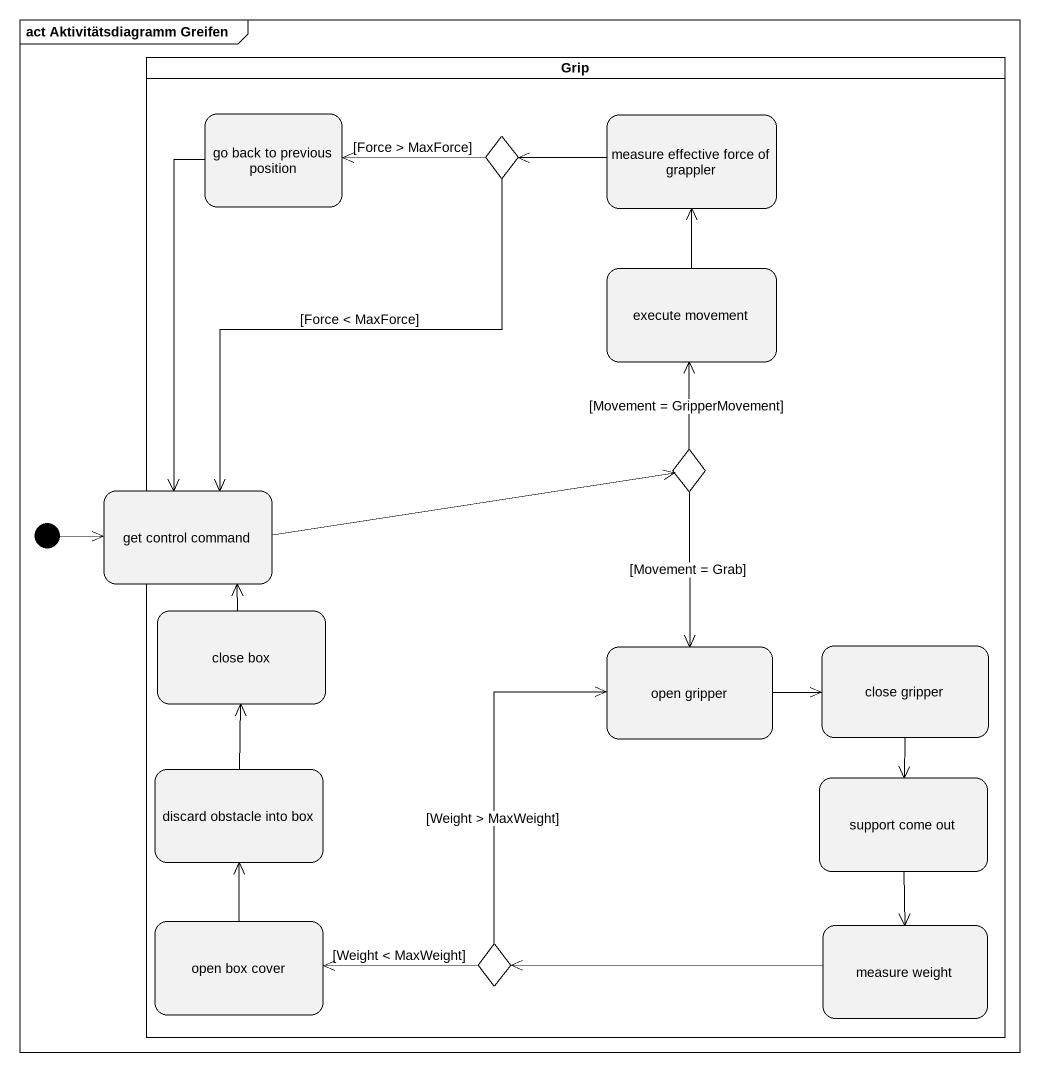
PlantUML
@startuml
mainframe act Aktivitätsdiagramm Greifen
hide empty description
state Grip <<partition>> {
  state "go back to previous position" as go_back_to_previous_position
  state choice1 <<choice>>
  state "measure effective force of grappler" as measure_effective_force_of
  state "execute movement" as execute_movement
  state choice2 <<choice>>
  state "close box" as close_box
  state "open gripper" as open_gripper
  state "close gripper" as close_gripper
  state "discard obstacle into box" as discard_obstacle_into_box
  state "support come out" as support_come_out
  state "open box cover" as open_box_cover
  state "measure weight" as measure_weight
  state choice3 <<choice>>
}
state "get control command" as get_control_command
[*] -right-> get_control_command
go_back_to_previous_position --> get_control_command
choice1 -left-> go_back_to_previous_position : [Force > MaxForce]
choice1 --> get_control_command : [Force < MaxForce]
measure_effective_force_of -left-> choice1
execute_movement -up-> measure_effective_force_of
choice2 -up-> execute_movement : [Movement = GripperMovement]
choice2 --> open_gripper : [Movement = Grab]
get_control_command -right-> choice2
close_box -up-> get_control_command
open_gripper -right-> close_gripper
close_gripper --> support_come_out
discard_obstacle_into_box -up-> close_box
support_come_out --> measure_weight
open_box_cover -up-> discard_obstacle_into_box
measure_weight -left-> choice3
choice3 -up-> open_gripper : [Weight > MaxWeight]
choice3 -left-> open_box_cover : [Weight < MaxWeight]
@enduml
